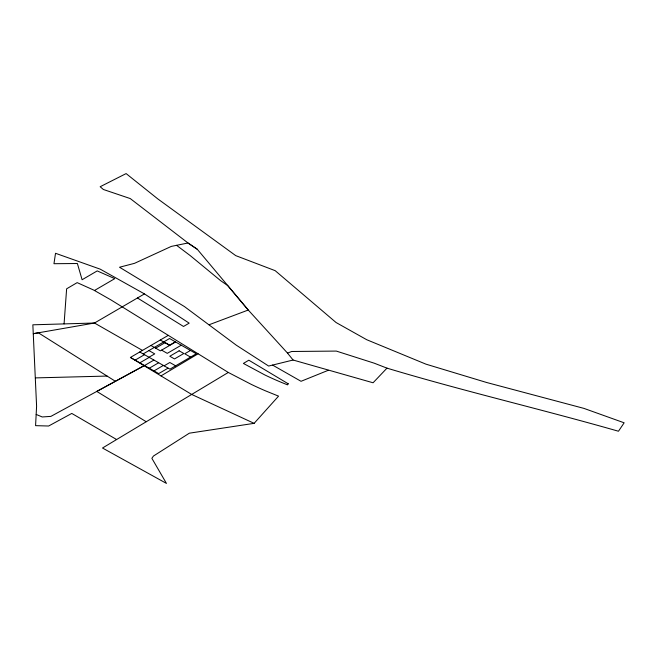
<?xml version="1.0" encoding="UTF-8"?>
<svg xmlns="http://www.w3.org/2000/svg" width="657" height="657" viewBox="0 0 657 657"><rect width="100%" height="100%" fill="white"/><g stroke="black" fill="none" stroke-linecap="round" stroke-linejoin="round"><path stroke-width="0.99" d="M116.601 439.525L71.785 413.434L48.634 426.015L35.577 425.654L36.595 406.198L32.85 324.813L94.485 323.022L144.458 293.909L189.175 323.154L183.508 326.463L137.453 297.991M64.074 323.901L66.628 288.809L77.165 282.633L93.713 290.082L111.033 299.97L228.299 372.453L251.097 384.288A305.562 176.413 0 0 0 265.855 390.997L278.56 396.138L254.111 423.346L189.347 433.185L153.451 456.04L151.874 458.331L166.443 483.412L102.5 448.017L228.299 372.453M197.264 249.258L188.001 242.991L130.258 198.57L103.354 189.479L100.168 186.719L126.119 173.588L157.77 198.882L235.723 255.622L275.176 270.668L336.08 322.53L366.721 339.718L425.9 364.142L486.607 382.489L583.909 408.383L624.15 422.804L618.467 431.238C541.573 409.221 463.596 391.178 386.989 368.142L373.077 382.776L293.088 360.02L268.639 366.048L236.315 345.204L184.469 306.589L119.525 267.235L134.48 263.342L171.337 246.391L188.001 242.991L197.264 249.249L248.256 310.03L287.511 353.096L293.088 360.02M160.981 375.903L198.102 353.778M94.444 290.509L114.778 278.634L97.22 270.906L82.1 279.742L77.378 263.514L53.964 263.712L55.525 253.282L100.234 269.165L144.458 293.909M254.111 423.346L191.573 394.381L130.415 357.441L168.266 335.357M143.226 353.893L169.563 338.519L196.271 353.77L169.933 369.144L139.744 351.996M135.137 360.135L144.466 354.69M155.66 348.161L164.989 342.716M149.032 357.211L154.74 353.877L148.934 350.559M175.378 341.837L169.67 345.163L163.856 341.845M139.851 362.828L149.18 357.383M175.6 341.96L160.374 350.854L150.946 345.467M144.565 365.522L153.894 360.077M181.258 345.196L167.264 353.359L161.606 350.132M149.279 368.216L158.608 362.771M153.993 370.909L163.322 365.464M164.119 365.826L169.826 362.492L175.641 365.818M190.464 350.452L184.757 353.786L190.563 357.104M168.036 368.158L158.707 373.603L130.415 357.441M328.229 370.318L301.037 381.298L272.565 365.078M287.511 353.096L291.7 351.487L336.318 351.084L374.186 363.173L386.989 368.142M209.066 324.763L248.256 310.03L227.749 285.614L220.637 280.662L190.152 255.548L176.577 245.324M35.412 377.898L107.107 376.067M36.176 414.427L42.22 416.965L50.885 416.382L144.097 365.703L96.776 391.424L146.183 421.712M142.462 350.419L94.485 323.022L33.277 333.69L38.361 332.803L115.41 381.298M160.275 340.022L169.703 345.41M288.234 383.795L287.495 384.846L281.303 382.341A286.485 165.4 0 0 1 264.738 374.901L243.394 363.436L248.831 360.2L288.234 383.795M179.131 350.797L169.802 356.242L174.516 358.927L183.845 353.491L179.131 350.797"/></g></svg>
